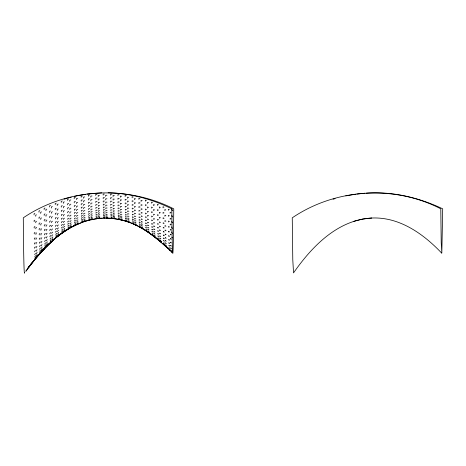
<?xml version="1.0" encoding="UTF-8"?>
<svg xmlns="http://www.w3.org/2000/svg" width="466" height="466" viewBox="0 0 466 466"><rect width="100%" height="100%" fill="white"/><g stroke="black" fill="none" stroke-linecap="round" stroke-linejoin="round"><path stroke-width="0.7" d="M74.205 198.726L74.211 197.636L75.352 197.363M76.506 199.617L76.506 198.528L77.653 198.26M81.189 201.219L81.189 200.188L82.377 199.943M83.577 202.005L83.577 200.974L84.765 200.73M103.196 198.72L103.196 197.689L104.454 197.671M105.695 199.856L105.695 198.831L106.947 198.807M110.605 195.225L110.605 194.136L111.852 194.188M113.075 196.582L113.075 195.493L114.321 195.545M168.395 210.312L168.395 209.222L169.263 209.659M170.137 213.282L170.137 212.199L171.005 212.63M81.154 197.31L81.16 196.215L82.348 196.005M83.542 198.236L83.548 197.141L84.736 196.932M88.383 199.955L88.389 198.924L89.606 198.749M90.841 200.829L90.841 199.798L92.064 199.623M95.751 199.11L95.751 198.079L96.998 197.98M98.239 200.1L98.244 199.075L99.485 198.97M103.167 195.155L103.167 194.066L104.425 194.048M105.66 196.367L105.666 195.277L106.918 195.26M88.354 196.221L88.354 195.132L89.577 194.974M90.806 197.211L90.806 196.122L92.029 195.965M95.716 195.493L95.722 194.404L96.969 194.316M98.21 196.582L98.21 195.487L99.456 195.4M171.925 215.385L171.907 216.41L172.799 216.911M171.977 209.088L171.96 210.178L172.851 210.609M171.867 221.315L171.855 222.27L172.74 222.841M171.803 226.826L171.791 227.705L172.676 228.34M171.733 231.876L171.721 232.668L172.606 233.361M152.3 234.911L153.291 235.714M139.526 226.913L140.627 227.519M141.769 227.99L142.852 228.649M35.096 259.055L35.876 258.147M135.076 224.554L136.206 225.119M163.927 244.458L164.83 245.372M165.791 246.06L166.694 246.968M39.954 253.335L40.775 252.456M128.133 221.74L129.303 222.195M169.339 249.642L170.201 250.597M171.121 251.314L171.983 252.263M70.448 227.618L71.514 227.053M90.154 219.981L88.954 220.22M91.388 219.626L92.612 219.329M113.663 218.379L114.892 218.56M30.605 264.513L31.863 262.923L25.828 271.276L35.824 258.199M28.875 267.117C42.301 249.252 58.326 232.115 79.377 223.424C100.248 214.442 124.911 217.243 143.912 229.418M27.675 268.218L29.346 266.098M28.688 267.181L38.876 254.424L36.697 257.115M35.777 258.03L34.991 259.049M37.408 256.224L36.622 257.244M35.672 257.191L34.886 258.315M37.303 255.642L36.523 256.766M30.593 264.618L44.637 248.372M35.567 255.636L34.787 256.853M37.204 254.354L36.418 255.578M35.468 253.376L34.688 254.675M37.105 252.374L36.325 253.679M39.855 253.341L40.676 252.351M41.637 251.413L42.476 250.481M42.383 250.597L41.561 251.588M40.583 251.564L39.756 252.659M42.284 250.056L41.462 251.151M35.375 250.428L34.589 251.803M37.012 249.724L36.226 251.098M44.142 248.844L36.313 257.331C47.392 244.825 59.52 232.557 74.875 225.433C63.807 230.752 54.143 238.936 45.225 247.394M40.484 250.108L39.662 251.302M42.19 248.85L41.369 250.044M49.349 243.479L39.4 254.028L54.761 238.598M40.391 247.999L39.569 249.275M42.097 247.003L41.276 248.285M35.282 246.829L34.472 247.667L34.501 248.262M36.919 246.415L36.109 247.254L36.138 247.848M47.602 245.198L46.74 246.147M40.303 245.244L39.476 246.601M42.01 244.528L41.189 245.879M45.726 246.147L44.864 247.201M47.515 244.691L46.647 245.745M45.639 244.79L44.771 245.949M47.427 243.572L46.559 244.726M35.189 242.6L34.385 243.386L34.414 244.073M36.831 242.483L36.022 243.269L36.051 243.957M40.216 241.877L39.371 242.693L39.389 243.299M41.923 241.435L41.084 242.25L41.101 242.856M45.552 242.821L44.684 244.067M47.34 241.848L46.472 243.095M44.194 248.372L42.132 250.329L57.161 236.547L69.638 228.06M45.464 240.258L44.596 241.58M47.258 239.541L46.39 240.864M40.134 237.922L39.29 238.697L39.307 239.396M41.841 237.765L41.002 238.534L41.02 239.233M51.132 240.986L50.223 242M53.008 239.606L52.099 240.613M35.107 237.776L34.303 238.505L34.333 239.279M36.75 237.963L35.94 238.685L35.969 239.466M51.05 239.722L50.142 240.835M52.926 238.563L52.017 239.675M45.383 237.118L44.503 237.899L44.515 238.505M47.177 236.664L46.291 237.444L46.309 238.05M50.969 237.893L50.054 239.093M52.85 236.961L51.936 238.161M40.053 233.414L39.208 234.13L39.231 234.922M41.765 233.536L40.921 234.252L40.938 235.045M45.307 233.431L44.421 234.171L44.439 234.876M47.101 233.239L46.216 233.979L46.227 234.683M50.893 235.505L49.961 236.279L49.978 236.786M52.769 234.812L51.843 235.592L51.854 236.093M35.032 232.406L34.222 233.058L34.263 233.92M36.668 232.884L35.865 233.542L35.899 234.404M58.879 235.307L57.924 236.151M56.089 237.194L57.062 236.413M50.817 232.586L49.885 233.326L49.903 233.932M52.699 232.138L51.767 232.878L51.778 233.483M56.829 236.151L55.868 237.101M58.803 234.87L57.842 235.819M56.753 234.975L55.792 236.029M58.728 233.897L57.767 234.951M39.983 228.387L39.138 229.045L39.156 229.924M41.695 228.794L40.851 229.453L40.868 230.326M45.237 229.225L44.352 229.919L44.363 230.711M47.025 229.301L46.14 229.994L46.157 230.786M56.677 233.274L55.71 234.415M58.658 232.412L57.691 233.553M50.747 229.15L49.815 229.855L49.827 230.559M52.623 228.952L51.697 229.656L51.709 230.361M56.607 231.054L55.623 231.777L55.64 232.278M58.582 230.414L57.603 231.136L57.615 231.637M34.962 226.523L34.152 227.105L34.199 228.037M36.598 227.303L35.789 227.88L35.835 228.812M45.173 224.542L44.282 225.177L44.299 226.057M46.961 224.886L46.076 225.521L46.087 226.4M50.678 225.241L49.746 225.894L49.757 226.692M52.559 225.288L51.627 225.946L51.639 226.744M56.537 228.334L55.553 229.027L55.565 229.633M58.512 227.921L57.534 228.614L57.545 229.22M39.919 222.888L39.074 223.482L39.092 224.437M41.631 223.575L40.781 224.163L40.804 225.119M62.846 231.713L61.827 232.592M64.925 230.559L63.912 231.439M62.77 230.618L61.751 231.602M64.856 229.656L63.836 230.635M56.468 225.142L55.489 225.794L55.501 226.499M58.448 224.962L57.464 225.614L57.475 226.319M62.7 229.033L61.681 230.105M64.786 228.27L63.766 229.342M45.109 219.416L44.223 219.987L44.235 220.942M46.903 220.022L46.012 220.593L46.029 221.548M50.613 220.878L49.681 221.484L49.693 222.364M52.495 221.181L51.563 221.781L51.575 222.661M62.636 226.965L61.599 227.618L61.611 228.124M64.722 226.406L63.685 227.059L63.696 227.565M56.403 221.501L55.425 222.113L55.437 222.911M58.384 221.554L57.405 222.16L57.411 222.958M39.86 216.964L39.016 217.482L39.033 218.502M41.567 217.919L40.723 218.438L40.746 219.463M34.898 220.191L34.094 220.686L34.146 221.682M36.534 221.257L35.725 221.746L35.777 222.748M62.566 224.437L61.535 225.061L61.547 225.666M64.657 224.082L63.621 224.711L63.632 225.317M50.561 216.108L49.629 216.649L49.641 217.61M52.437 216.655L51.505 217.197L51.516 218.158M69.259 228.305L68.187 228.987M68.24 229.004L69.323 228.381M71.449 227.134L70.378 227.816M56.351 217.447L55.367 218.006L55.372 218.892M58.326 217.727L57.347 218.292L57.353 219.171M45.056 213.888L44.171 214.395L44.183 215.42M46.845 214.75L45.959 215.257L45.971 216.282M62.508 221.461L61.471 222.055L61.483 222.76M64.593 221.327L63.557 221.915L63.568 222.62M69.189 227.752L68.118 228.544M71.38 226.75L70.308 227.542M69.119 226.732L68.048 227.624M71.315 225.905L70.244 226.802M69.055 225.247L67.966 225.841L67.984 226.237M71.251 224.606L70.162 225.2L70.174 225.602M62.45 218.076L61.413 218.63L61.419 219.428M64.535 218.152L63.498 218.705L63.51 219.503M68.991 223.319L67.902 223.89L67.914 224.396M71.187 222.865L70.098 223.441L70.11 223.948M39.808 210.655L38.963 211.098L38.987 212.181M41.521 211.879L40.67 212.321L40.693 213.405M50.509 210.964L49.577 211.448L49.588 212.473M52.39 211.75L51.452 212.234L51.464 213.265M56.299 213.009L55.314 213.515L55.32 214.476M58.273 213.515L57.289 214.028L57.301 214.983M68.933 220.954L67.844 221.501L67.855 222.113M71.129 220.698L70.04 221.245L70.051 221.851M34.845 213.451L34.035 213.853L34.1 214.908M36.482 214.797L35.672 215.199L35.731 216.253M62.397 214.296L61.355 214.809L61.366 215.688M64.483 214.587L63.446 215.094L63.452 215.979M45.01 208.005L44.119 208.442L44.136 209.525M46.798 209.123L45.907 209.554L45.924 210.644M68.875 218.175L67.786 218.7L67.791 219.404M71.071 218.111L69.982 218.636L69.987 219.34M75.923 224.857L74.799 225.439M78.218 223.884L77.1 224.466M56.252 208.22L55.268 208.675L55.273 209.7M58.227 208.954L57.242 209.409L57.248 210.44M75.859 224.338L74.735 225.031M78.16 223.523L77.036 224.216M72.288 226.639L82.767 222.148M75.795 223.383L74.671 224.181M78.096 222.725L76.972 223.523M50.468 205.489L49.53 205.902L49.542 206.991M52.343 206.514L51.411 206.927L51.417 208.017M62.345 210.16L61.308 210.626L61.314 211.587M64.43 210.661L63.393 211.127L63.399 212.088M68.822 215.012L67.727 215.502L67.739 216.294M71.018 215.146L69.923 215.63L69.935 216.428M75.737 221.991L74.595 222.492L74.607 222.888M78.038 221.501L76.896 222.002L76.907 222.399M75.678 220.173L74.537 220.657L74.548 221.164M77.973 219.865L76.838 220.348L76.849 220.849M68.77 211.482L67.681 211.931L67.687 212.816M70.966 211.809L69.877 212.257L69.883 213.143M75.62 217.954L74.478 218.42L74.49 219.026M77.921 217.82L76.779 218.28L76.791 218.886M56.211 203.129L55.221 203.52L55.233 204.609M58.186 204.085L57.202 204.475L57.207 205.564M62.304 205.704L61.262 206.118L61.267 207.149M64.39 206.415L63.353 206.822L63.353 207.853M353.898 221.315L362.63 219.072L371.583 218.024C337.483 219.987 311.9 246.531 293.528 272.913L292.782 259.725L292.258 217.82C335.572 188.433 394.248 184.734 440.789 208.82L441.215 242.693L441.82 253.102L442.7 208.82C419.016 197.572 392.652 191.27 366.358 193.145M75.568 215.35L74.42 215.787L74.432 216.492M77.863 215.391L76.721 215.828L76.733 216.533M68.723 207.62L67.634 208.028L67.634 208.989M70.919 208.139L69.83 208.547L69.83 209.508M83.362 221.933L87.946 220.535M75.515 212.374L74.374 212.787L74.379 213.579M77.816 212.595L76.674 213.003L76.68 213.801M168.471 248.302L162.966 243.712M82.89 222.037L81.719 222.509M82.826 221.548L81.661 222.131M85.214 220.936L84.049 221.519M62.263 200.963L61.227 201.324L61.227 202.413M64.349 201.871L63.312 202.227L63.312 203.322M82.767 220.639L81.597 221.333M85.156 220.179L83.985 220.872M68.683 203.461L67.593 203.823L67.593 204.854M70.879 204.166L69.784 204.527L69.789 205.558M82.709 219.323L81.527 219.719L81.538 220.115M85.097 219.02L83.915 219.416L83.927 219.812M75.469 209.059L74.327 209.438L74.327 210.323M77.77 209.455L76.622 209.834L76.628 210.714M82.651 217.605L81.468 217.983L81.48 218.49M85.045 217.459L83.857 217.843L83.868 218.344M64.011 199.221L66.056 198.574M82.599 215.502L81.416 215.869L81.422 216.474M84.987 215.519L83.804 215.886L83.816 216.492M75.422 205.436L74.28 205.78L74.286 206.741M77.723 206.001L76.581 206.345L76.581 207.306M333.068 199.232L335.101 198.621M82.546 213.032L81.364 213.381L81.369 214.086M84.94 213.207L83.752 213.556L83.758 214.261M68.648 199.029L67.553 199.349L67.558 200.438M70.844 199.92L69.749 200.234L69.749 201.324M82.499 210.218L81.311 210.539L81.317 211.337M84.888 210.55L83.705 210.877L83.711 211.675M75.387 201.528L74.24 201.83L74.245 202.861M77.682 202.256L76.541 202.564L76.541 203.595M66.731 198.359L71.257 197.17M82.453 207.079L81.27 207.382L81.27 208.261M84.847 207.568L83.659 207.871L83.659 208.751M91.039 219.818L97.382 218.566M90.095 219.917L88.889 220.267M92.553 219.399L91.348 219.748M90.037 219.445L88.831 219.911M92.495 219.067L91.289 219.533M89.979 218.577L88.773 219.148M92.437 218.338L91.231 218.909M82.412 203.642L81.23 203.916L81.23 204.877M84.8 204.289L83.618 204.557L83.618 205.518M89.926 217.313L88.703 217.593L88.715 217.989M92.385 217.22L91.161 217.5L91.173 217.896M89.874 215.671L88.651 215.939L88.662 216.44M92.326 215.723L91.109 215.991L91.12 216.498M74.554 196.372L77.269 195.796M78.626 195.51L85.639 194.316M89.822 213.655L88.598 213.911L88.61 214.517M92.274 213.853L91.056 214.11L91.062 214.715M89.769 211.29L88.552 211.535L88.557 212.24M92.227 211.628L91.004 211.873L91.016 212.578M89.722 208.593L88.505 208.82L88.511 209.618M92.181 209.071L90.957 209.304L90.963 210.102M345.772 195.895L355.494 194.229M89.682 205.582L88.458 205.797L88.464 206.683M92.14 206.205L90.917 206.415L90.917 207.3M89.641 202.296L88.424 202.489L88.424 203.45M92.099 203.042L90.876 203.24L90.876 204.201M97.417 218.1L96.188 218.432M99.91 217.977L98.681 218.309M97.47 218.56L96.241 218.775M97.359 217.255L96.13 217.698M99.858 217.267L98.623 217.709M97.307 216.026L96.06 216.177L96.072 216.574M99.8 216.172L98.559 216.323L98.571 216.719M97.254 214.424L96.008 214.576L96.019 215.076M99.747 214.704L98.507 214.855L98.512 215.356M356.84 194.066L364.971 193.221M97.202 212.467L95.955 212.613L95.967 213.218M99.695 212.88L98.454 213.02L98.46 213.626M87.055 194.089L101.763 192.854M97.155 210.166L95.909 210.306L95.92 211.011M99.648 210.708L98.408 210.842L98.413 211.547M97.109 207.545L95.868 207.673L95.868 208.471M99.602 208.209L98.361 208.337L98.367 209.129M97.068 204.626L95.821 204.743L95.827 205.628M99.561 205.401L98.314 205.523L98.32 206.403M97.033 201.429L95.786 201.539L95.786 202.5M99.52 202.314L98.279 202.425L98.279 203.386M98.897 218.449L102.246 218.181M104.605 209.717L103.353 209.741L103.365 210.44M107.11 210.481L105.858 210.498L105.864 211.203M104.658 211.989L103.4 212.013L103.411 212.618M107.157 212.642L105.904 212.659L105.91 213.265M104.704 213.929L103.452 213.946L103.464 214.453M107.209 214.459L105.951 214.476L105.963 214.977M104.757 215.508L103.504 215.531L103.516 215.927M107.262 215.915L106.003 215.939L106.021 216.335M104.809 216.725L103.569 217.028M107.314 217.005L106.073 217.307M104.867 217.558L103.627 217.756M107.366 217.715L106.132 217.907M104.978 218.076L103.685 218.094M107.483 217.971L106.184 218.117M104.483 201.079L103.231 201.096L103.231 202.058M106.982 202.133L105.73 202.157L105.73 203.112M104.524 204.242L103.271 204.259L103.271 205.139M107.023 205.203L105.77 205.226L105.77 206.106M104.565 207.125L103.312 207.149L103.318 207.941M107.064 207.993L105.811 208.011L105.817 208.809M371.518 218.041C399.228 216.632 423.466 233.85 441.663 253.09M108.129 192.796C130.241 193.186 152.015 199.157 171.832 208.82M111.881 197.84L110.634 197.77L110.634 198.801M114.356 199.145L113.11 199.081L113.11 200.106M111.916 201.265L110.669 201.19L110.669 202.151M114.391 202.512L113.145 202.436L113.145 203.397M106.102 218.036C116.558 218.269 126.863 220.89 136.352 225.241M111.951 204.446L110.704 204.364L110.71 205.244M114.426 205.623L113.18 205.535L113.186 206.421M111.991 207.353L110.745 207.265L110.751 208.057M114.473 208.448L113.226 208.354L113.232 209.152M112.038 209.962L110.791 209.863L110.797 210.568M114.519 210.964L113.273 210.865L113.279 211.57M112.085 212.251L110.838 212.147L110.85 212.752M114.566 213.154L113.32 213.049L113.331 213.649M112.137 214.203L110.885 214.086L110.902 214.593M114.619 214.995L113.372 214.884L113.384 215.385M112.189 215.793L110.937 215.676L110.955 216.073M114.671 216.474L113.424 216.358L113.436 216.754M112.242 217.016L111.007 217.179M114.723 217.575L113.494 217.739M112.294 217.861L111.065 217.907M114.782 218.292L113.547 218.344M111.118 218.251L112.353 218.315M114.834 218.624L113.605 218.56M119.174 194.741L117.95 194.613L117.956 195.703M121.603 196.268L120.379 196.139L120.385 197.229M119.203 198.475L117.98 198.33L117.985 199.355M121.632 199.972L120.409 199.827L120.414 200.852M119.238 201.988L118.014 201.825L118.02 202.78M121.667 203.444L120.444 203.275L120.455 204.23M119.279 205.25L118.055 205.063L118.061 205.943M121.708 206.648L120.484 206.461L120.496 207.341M119.319 208.226L118.096 208.028L118.102 208.82M121.754 209.554L120.531 209.356L120.537 210.149M126.327 195.679L125.144 195.481L125.15 196.57M128.692 197.386L127.509 197.188L127.515 198.283M119.366 210.9L118.143 210.684L118.148 211.389M121.801 212.152L120.578 211.931L120.589 212.636M119.413 213.247L118.189 213.014L118.201 213.62M121.853 214.407L120.624 214.179L120.636 214.779M126.362 199.57L125.173 199.343L125.185 200.374M128.727 201.265L127.538 201.038L127.55 202.063M119.465 215.24L118.242 215.001L118.253 215.502M121.906 216.306L120.677 216.061L120.694 216.568M119.517 216.876L118.294 216.626L118.306 217.022M121.958 217.826L120.735 217.581L120.746 217.971M119.57 218.129L118.364 218.158M122.016 218.968L120.805 218.997M119.628 218.991L118.416 218.904M122.069 219.707L120.863 219.62M126.397 203.223L125.208 202.972L125.22 203.927M128.762 204.894L127.579 204.638L127.591 205.593M119.745 219.527L118.475 219.253M122.185 219.981L120.921 219.841M133.27 196.978L132.128 196.716L132.152 197.811M135.554 198.877L134.418 198.615L134.435 199.704M126.437 206.619L125.249 206.339L125.261 207.219M128.808 208.244L127.62 207.958L127.632 208.844M126.478 209.717L125.29 209.415L125.307 210.207M128.849 211.284L127.667 210.982L127.678 211.78M133.299 201.079L132.158 200.782L132.181 201.813M135.589 202.972L134.447 202.675L134.47 203.706M126.525 212.502L125.337 212.176L125.354 212.875M128.901 213.999L127.713 213.673L127.725 214.377M126.577 214.942L125.389 214.593L125.406 215.199M128.954 216.358L127.766 216.014L127.777 216.62M133.34 204.935L132.198 204.597L132.216 205.558M135.629 206.811L134.488 206.479L134.511 207.44M139.963 198.598L138.868 198.271L138.903 199.372M142.159 200.677L141.07 200.357L141.105 201.452M126.63 217.016L125.441 216.661L125.459 217.162M129.006 218.344L127.818 217.983L127.835 218.484M126.688 218.717L125.5 218.344L125.511 218.74M129.065 219.94L127.876 219.568L127.894 219.964M133.381 208.506L132.239 208.139L132.257 209.024M135.676 210.358L134.534 209.991L134.552 210.871M126.746 220.022L125.57 219.923M129.123 221.129L127.952 221.03M126.804 220.925L125.628 220.703M129.187 221.903L128.01 221.688M126.921 221.484L125.686 221.076M129.245 222.265L128.068 221.927M139.998 202.955L138.903 202.588L138.938 203.625M142.2 205.046L141.105 204.685L141.14 205.716M133.427 211.774L132.286 211.378L132.303 212.176M135.722 213.579L134.581 213.178L134.598 213.976M146.382 200.467L145.34 200.1L145.38 201.195M148.491 202.727L147.448 202.361L147.489 203.461M140.039 207.05L138.944 206.648L138.973 207.615M142.241 209.135L141.151 208.733L141.181 209.7M133.48 214.71L132.332 214.284L132.356 214.989M135.775 216.445L134.633 216.026L134.651 216.731M133.532 217.278L132.385 216.83L132.408 217.441M135.833 218.944L134.686 218.496L134.709 219.102M152.528 202.535L151.532 202.139L151.561 203.24M154.537 204.982L153.541 204.586L153.576 205.687M146.423 205.127L145.38 204.714L145.415 205.751M148.532 207.411L147.489 206.991L147.524 208.034M140.08 210.853L138.99 210.411L139.019 211.296M142.287 212.915L141.198 212.473L141.227 213.358M133.585 219.469L132.443 219.003L132.46 219.509M135.891 221.047L134.744 220.575L134.761 221.082M133.643 221.263L132.501 220.779L132.519 221.175M135.95 222.731L134.808 222.247L134.825 222.643M158.382 204.772L157.426 204.364L157.45 205.459M160.298 207.393L159.343 206.986L159.366 208.081M133.707 222.637L132.577 222.428M136.014 223.989L134.884 223.779M140.132 214.331L139.037 213.853L139.066 214.651M142.34 216.346L141.245 215.869L141.274 216.673M133.765 223.587L132.641 223.255M136.078 224.81L134.948 224.478M146.464 209.508L145.421 209.048L145.456 210.02M148.578 211.791L147.536 211.331L147.571 212.298M133.893 224.175L132.682 223.593L143.045 228.794M136.142 225.189L135.012 224.74M152.568 207.539L151.572 207.09L151.601 208.127M154.578 210.003L153.582 209.554L153.617 210.591M163.956 207.154L163.048 206.729L163.053 207.824M165.78 209.95L164.871 209.531L164.877 210.62M140.184 217.447L139.089 216.94L139.113 217.645M142.398 219.404L141.303 218.898L141.326 219.608M146.51 213.574L145.468 213.073L145.503 213.964M148.631 215.834L147.582 215.333L147.617 216.224M140.243 220.179L139.148 219.649L139.171 220.261M142.456 222.066L141.361 221.531L141.384 222.142M158.423 210.143L157.473 209.671L157.491 210.708M160.345 212.787L159.389 212.315L159.413 213.352M152.609 212.24L151.613 211.739L151.642 212.706M154.63 214.704L153.634 214.203L153.663 215.17M140.301 222.515L139.206 221.956L139.229 222.463M142.514 224.309L141.419 223.75L141.443 224.257M146.563 217.29L145.52 216.748L145.549 217.552M148.683 219.509L147.64 218.968L147.67 219.771M140.365 224.414L139.264 223.843L139.287 224.239M142.579 226.103L141.483 225.532L141.507 225.928M140.429 225.882L139.351 225.579M142.648 227.449L141.571 227.146M163.997 212.915L163.088 212.426L163.1 213.457M165.826 215.735L164.917 215.245L164.929 216.276M140.493 226.89L139.416 226.464M142.713 228.323L141.635 227.897M152.662 216.603L151.666 216.055L151.695 216.94M154.683 219.043L153.687 218.496L153.716 219.387M146.621 220.628L145.578 220.051L145.608 220.762M148.741 222.789L147.699 222.212L147.728 222.923M142.782 228.724L141.705 228.183M158.475 215.193L157.52 214.663L157.543 215.624M160.397 217.838L159.442 217.307L159.465 218.269M146.685 223.552L145.637 222.946L145.666 223.558M148.805 225.637L147.757 225.031L147.786 225.643M169.309 215.828L168.442 215.327L168.447 216.352M171.057 218.822L170.189 218.321L170.195 219.346M152.72 220.587L151.724 219.993L151.747 220.797M154.741 222.993L153.745 222.399L153.774 223.202M139.852 227.146L147.984 232.016L159.273 240.45M146.749 226.045L145.701 225.41L145.724 225.923M148.875 228.031L147.827 227.402L147.85 227.909M164.055 218.333L163.141 217.779L163.152 218.74M165.884 221.152L164.976 220.599L164.987 221.56M158.527 219.876L157.572 219.294L157.595 220.179M160.455 222.498L159.5 221.915L159.523 222.8M146.813 228.078L145.765 227.425L145.788 227.827M148.939 229.959L147.891 229.307L147.92 229.709M152.778 224.163L151.782 223.534L151.805 224.245M154.805 226.505L153.809 225.876L153.832 226.587M146.883 229.645L145.858 229.266M149.015 231.398L147.984 231.02M146.953 230.722L145.922 230.221M149.085 232.336L148.054 231.829M147.099 231.398L145.992 230.687M149.161 232.767L148.124 232.144M143.592 229.15L150.244 233.548M169.368 221.63L168.5 221.059L168.506 222.014M171.115 224.618L170.247 224.047L170.253 225.002M158.586 224.152L157.636 223.523L157.654 224.327M160.52 226.732L159.564 226.103L159.588 226.901M152.848 227.303L151.846 226.639L151.869 227.251M154.875 229.563L153.873 228.899L153.902 229.517M164.114 223.354L163.199 222.748L163.216 223.628M165.948 226.15L165.04 225.538L165.051 226.418M143.633 229.19L153.075 235.598M152.912 229.977L151.916 229.284L151.939 229.79M154.945 232.138L153.943 231.445L153.966 231.957M158.656 227.996L157.7 227.321L157.718 228.031M160.584 230.507L159.634 229.831L159.652 230.542M152.988 232.161L151.986 231.445L152.009 231.847M155.021 234.206L154.019 233.489L154.042 233.891M164.178 227.95L163.263 227.286L163.281 228.084M166.018 230.687L165.104 230.029L165.121 230.827M169.432 227.012L168.564 226.377L168.57 227.257M171.185 229.971L170.317 229.336L170.323 230.216M153.058 233.839L152.079 233.396M155.096 235.749L154.112 235.307M153.133 234.998L152.149 234.427M155.172 236.757L154.188 236.186M158.725 231.363L157.77 230.653L157.788 231.264M160.659 233.786L159.704 233.082L159.721 233.687M155.254 237.217L154.263 236.524M147.984 232.016L161.568 242.355L152.155 234.678L153.792 236.105M158.795 234.235L157.84 233.489L157.863 233.996M160.735 236.553L159.78 235.808L159.797 236.314M164.248 232.068L163.333 231.357L163.35 232.062M166.088 234.736L165.18 234.031L165.191 234.736M169.502 231.934L168.628 231.241L168.64 232.033M171.261 234.835L170.387 234.148L170.399 234.94M158.877 236.577L157.916 235.813L157.939 236.21M160.817 238.773L159.855 238.004L159.879 238.4M158.953 238.382L158.015 237.881M160.898 240.427L159.96 239.926M164.323 235.68L163.409 234.934L163.426 235.54M166.17 238.26L165.255 237.509L165.273 238.114M159.034 239.623L158.096 239M160.98 241.51L160.042 240.881M171.639 237.124L172.525 237.864M160.188 241.108L161.149 241.912M159.197 240.398L158.172 239.547M160.123 241.254L161.067 242.005M169.577 236.344L168.704 235.604L168.715 236.309M171.337 239.169L170.463 238.429L170.48 239.134M164.399 238.761L163.484 237.975L163.502 238.481M166.251 241.219L165.337 240.439L165.354 240.939M154.881 237.06L170.713 250.877L162.739 243.433M164.481 241.277L163.566 240.462L163.583 240.864M166.333 243.601L165.418 242.792L165.436 243.188M169.659 240.217L168.785 239.431L168.797 240.037M171.418 242.937L170.55 242.157L170.562 242.763M164.568 243.211L163.671 242.664M166.42 245.378L165.523 244.831M164.655 244.539L163.758 243.869M166.513 246.537L165.611 245.862M164.743 245.267L163.84 244.469M165.704 246.275L166.601 247.067M159.553 240.456L161.679 242.442M169.74 243.514L168.867 242.693L168.884 243.194M171.505 246.112L170.632 245.291L170.649 245.792M169.828 246.211L168.954 245.361L168.972 245.757M171.599 248.658L170.725 247.807L170.742 248.203M169.921 248.279L169.059 247.691M171.692 250.562L170.836 249.974M170.014 249.706L169.152 248.995M171.791 251.803L170.929 251.087M170.107 250.481L169.245 249.648M171.884 252.368L171.022 251.535M171.832 208.885A81.602 1.078 -90 0 0 172.787 253.37A81.602 1.078 -90 0 0 173.748 208.85C126.577 184.862 67.168 187.984 23.3 217.82A101.431 1.334 90 0 0 24.611 272.779"/></g></svg>
